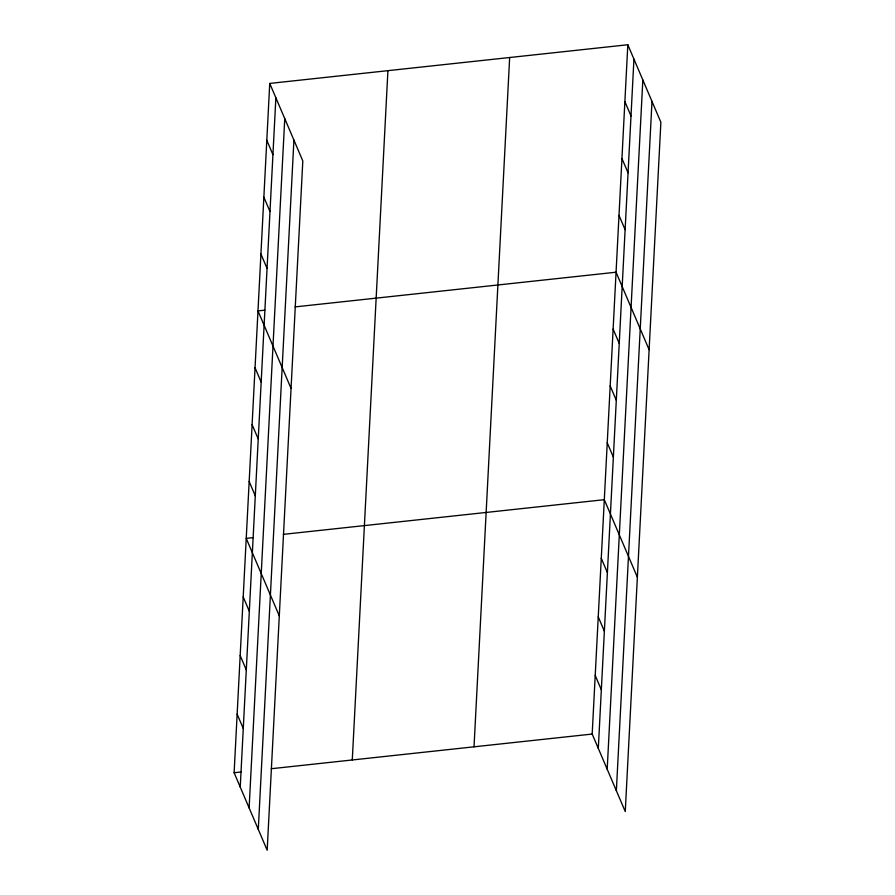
<?xml version="1.0" encoding="UTF-8"?>
<svg xmlns="http://www.w3.org/2000/svg" width="895" height="895" viewBox="0 0 895 895"><rect width="100%" height="100%" fill="white"/><g stroke="black" fill="none" stroke-linecap="round" stroke-linejoin="round"><path stroke-width="1.34" d="M269.742 83.425L302.812 160.943L267.18 850.25L234.121 772.732L269.742 83.425L627.82 44.75L660.879 122.268L625.258 811.575L592.188 734.057L627.82 44.75M240.24 787.085L275.873 97.779M249.123 807.928L284.755 118.621M258.286 829.408L293.918 140.101M352.283 759.967L387.915 70.671M474.026 746.81L509.658 57.515M598.307 748.399L633.94 59.104M607.202 769.241L642.834 79.946M616.364 790.721L651.996 101.426M264.864 310.162L257.984 310.901L291.054 388.419M295.081 306.895L616.062 272.214L649.121 349.732M253.106 537.626L246.226 538.365L279.296 615.883M283.323 534.36L604.304 499.69L637.363 577.208M234.121 772.732L240.99 771.993M271.219 768.727L592.188 734.057M624.878 101.616L630.997 115.97M621.935 158.482L628.055 172.836M619.004 215.348L625.124 229.702M613.12 329.091L619.239 343.434M610.177 385.958L616.308 400.3M607.246 442.824L613.366 457.166M601.272 558.279L607.392 572.632M598.252 616.868L604.371 631.221M595.22 675.456L601.339 689.81M266.811 140.302L272.93 154.645M263.868 197.168L269.988 211.511M260.926 254.035L267.046 268.377M255.053 367.767L261.172 382.12M252.11 424.633L258.23 438.986M249.168 481.499L255.288 495.852M243.205 596.965L249.325 611.307M240.173 655.554L246.293 669.896M237.141 714.143L243.261 728.485"/></g></svg>
